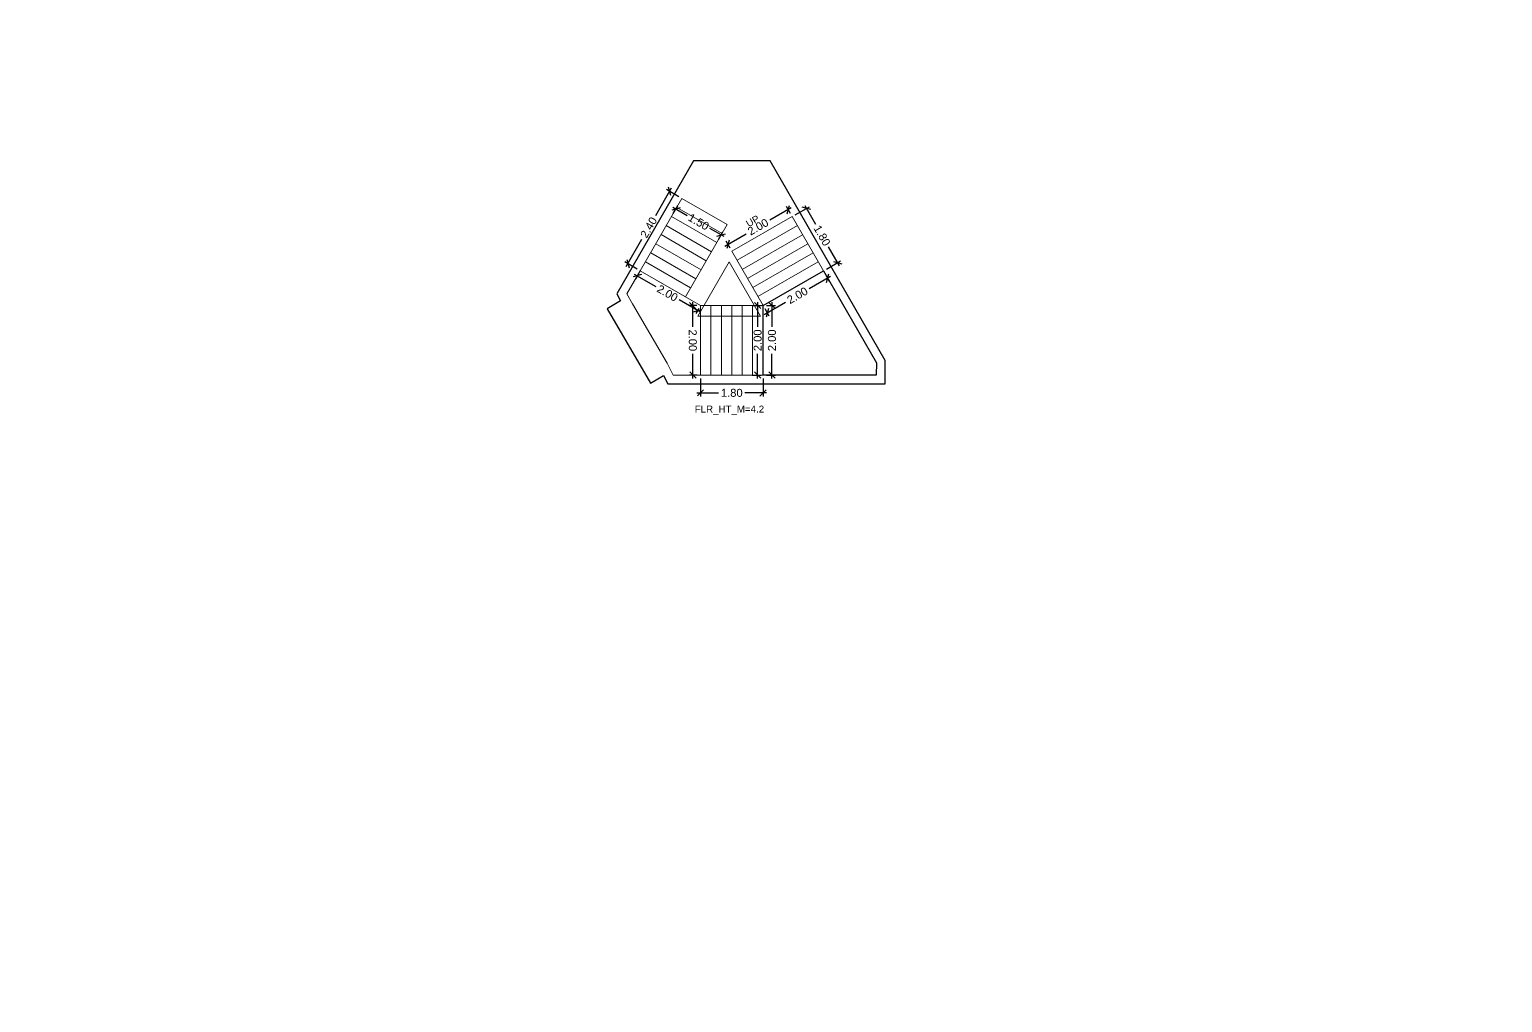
# Model space of a CAD drawing. Header units: metres. Extents: x 256329 to 886268, y -249371 to 355.
# Drawn here: x 283484.06 to 283526.4, y -574.89 to -546.91 of the extents above; entities that cross this region are included whole.
import ezdxf

# ---------------------------------------------------------------- set-up
doc = ezdxf.new("R2010")
doc.units = ezdxf.units.M
doc.header["$MEASUREMENT"] = 0
doc.header["$PDMODE"] = 35
doc.linetypes.add('CONTINOUS', pattern=[0])
doc.layers.get('0').update_dxf_attribs({"lineweight": 18})
doc.layers.get('Defpoints').update_dxf_attribs({"lineweight": 20})
doc.layers.add('A_TEXT', color=4, linetype='Continuous', lineweight=0, transparency=0.3)
doc.layers.add('BLK_1_FLR_4_STAIR_1', color=7, linetype='Continuous', plot=False)
doc.layers.add('BLK_1_FLR_4_STAIR_1_LANDING_1', color=7, linetype='Continuous', plot=False)
for name, color, linetype, lineweight in [('BLK_1_FLR_4_STAIR_1_FLIGHT_1', 7, 'Continuous', 0), ('BLK_1_FLR_4_STAIR_1_FLIGHT_2', 7, 'Continuous', 0), ('BLK_1_FLR_4_STAIR_1_FLIGHT_3', 7, 'Continuous', 0), ('BLK_1_FLR_4_STAIR_1_LANDING_2', 7, 'Continuous', 0)]:
    doc.layers.add(name, color=color, linetype=linetype, lineweight=lineweight)
doc.styles.add('Arial', font='arial.ttf')
doc.styles.get("Standard").update_dxf_attribs({"font": 'arial.ttf'})
doc.dimstyles.new('METRIC DIM', dxfattribs={"dimtxt": 0.23, "dimasz": 0.18, "dimexe": 0.1, "dimexo": 0.1, "dimgap": 0.09, "dimtad": 0, "dimzin": 0, "dimdsep": 46, "dimtxsty": 'Standard', "dimblk": 'OBLIQUE', "dimcen": 0, "dimdle": 0.1, "dimclrd": 147, "dimclre": 147, "dimclrt": 7, "dimadec": 0, "dimazin": 0, "dimtfac": 1, "dimtofl": 0, "dimtmove": 0, "dimatfit": 2, "dimfxl": 0.125, "dimtolj": 1, "dimtzin": 0, "dimarcsym": 0})

# ---------------------------------------------------------------- blocks, each defined once
blk = doc.blocks.new('_Oblique')
at = {"color": 0, "linetype": 'ByBlock', "lineweight": -2}
blk.add_line((-0.5, -0.5), (0.5, 0.5), dxfattribs=at)
blk = doc.blocks.new('*D938')
at = {"layer": 'BLK_1_FLR_4_STAIR_1_FLIGHT_1', "color": 147, "lineweight": -2, "transparency": 16777216}
for p, q in [((283506.070466, -552.238876), (283506.479589, -552.003783)), ((283506.343062, -551.966901), (283506.653208, -552.506637)), ((283507.339517, -553.700994), (283507.02937, -553.161257)), ((283506.967275, -553.799559), (283507.376399, -553.564466))]:
    blk.add_line(p, q, dxfattribs=at)
at = {"layer": 'Defpoints', "color": 0, "linetype": 'CONTINOUS', "transparency": 16777216}
for p in [(283505.983761, -552.288699, 0.042641), (283506.880571, -553.849382, 0.042641), (283507.289694, -553.614289)]:
    blk.add_point(p, dxfattribs=at)
at = {"layer": 'BLK_1_FLR_4_STAIR_1_FLIGHT_1', "color": 147, "linetype": 'CONTINOUS', "lineweight": -2, "transparency": 16777216, "xscale": 0.18, "yscale": 0.18, "zscale": 0.18}
for p, rotation in [((283506.392884, -552.053606), 119.882813), ((283507.289694, -553.614289), 299.882813)]:
    blk.add_blockref('_Oblique', p, dxfattribs=dict(at, rotation=rotation))
at = {"layer": 'BLK_1_FLR_4_STAIR_1_FLIGHT_1', "color": 7, "linetype": 'CONTINOUS', "transparency": 16777216, "insert": (283506.841289, -552.833947), "char_height": 0.23, "attachment_point": 5, "rotation": 299.8828126}
blk.add_mtext('\\A1;1.80', dxfattribs=at)
blk = doc.blocks.new('*D939')
at = {"layer": 'BLK_1_FLR_4_STAIR_1_FLIGHT_2', "color": 147, "lineweight": -2, "transparency": 16777216}
for p, q in [((283503.346442, -556.945837), (283503.346258, -557.457809)), ((283505.146442, -556.946484), (283505.146258, -557.458456)), ((283503.246294, -557.357773), (283503.868794, -557.357997)), ((283505.246294, -557.358492), (283504.623794, -557.358268))]:
    blk.add_line(p, q, dxfattribs=at)
at = {"layer": 'Defpoints', "color": 0, "linetype": 'CONTINOUS', "transparency": 16777216}
for p in [(283503.346478, -556.845837, 0.042641), (283505.146478, -556.846484, 0.042641), (283505.146294, -557.358456)]:
    blk.add_point(p, dxfattribs=at)
at = {"layer": 'BLK_1_FLR_4_STAIR_1_FLIGHT_2', "color": 147, "linetype": 'CONTINOUS', "lineweight": -2, "transparency": 16777216, "xscale": 0.18, "yscale": 0.18, "zscale": 0.18}
for p, rotation in [((283503.346294, -557.357809), 179.979403), ((283505.146294, -557.358456), 359.979403)]:
    blk.add_blockref('_Oblique', p, dxfattribs=dict(at, rotation=rotation))
at = {"layer": 'BLK_1_FLR_4_STAIR_1_FLIGHT_2', "color": 7, "linetype": 'CONTINOUS', "transparency": 16777216, "insert": (283504.246294, -557.358132), "char_height": 0.23, "attachment_point": 5, "rotation": 359.9794033}
blk.add_mtext('\\A1;1.80', dxfattribs=at)
blk = doc.blocks.new('*D940')
at = {"layer": 'BLK_1_FLR_4_STAIR_1_FLIGHT_3', "color": 147, "lineweight": -2, "transparency": 16777216}
for p, q in [((283502.554956, -552.016512), (283502.965238, -552.252416)), ((283502.564355, -552.200784), (283502.691493, -551.979667)), ((283504.030041, -552.864654), (283503.619759, -552.628751)), ((283503.866057, -552.949234), (283503.993195, -552.728117))]:
    blk.add_line(p, q, dxfattribs=at)
at = {"layer": 'Defpoints', "color": 0, "linetype": 'CONTINOUS', "transparency": 16777216}
for p in [(283502.51451, -552.287476, 0.042641), (283503.816211, -553.035926, 0.042641), (283503.943349, -552.814808)]:
    blk.add_point(p, dxfattribs=at)
at = {"layer": 'BLK_1_FLR_4_STAIR_1_FLIGHT_3', "color": 147, "linetype": 'CONTINOUS', "lineweight": -2, "transparency": 16777216, "xscale": 0.18, "yscale": 0.18, "zscale": 0.18}
for p, rotation in [((283502.641648, -552.066358), 150.102044), ((283503.943349, -552.814808), 330.102044)]:
    blk.add_blockref('_Oblique', p, dxfattribs=dict(at, rotation=rotation))
at = {"layer": 'BLK_1_FLR_4_STAIR_1_FLIGHT_3', "color": 7, "linetype": 'CONTINOUS', "transparency": 16777216, "insert": (283503.292498, -552.440583), "char_height": 0.23, "attachment_point": 5, "rotation": 330.1020442}
blk.add_mtext('\\A1;1.50', dxfattribs=at)
blk = doc.blocks.new('*D941')
at = {"layer": 'BLK_1_FLR_4_STAIR_1_FLIGHT_1', "color": 147, "lineweight": -2, "transparency": 16777216}
for p, q in [((283505.955127, -552.038157), (283505.339773, -552.391756)), ((283505.933938, -552.201994), (283505.8186, -552.001275)), ((283504.047626, -553.134258), (283504.66298, -552.780659)), ((283504.199846, -553.19845), (283504.084507, -552.997731))]:
    blk.add_line(p, q, dxfattribs=at)
at = {"layer": 'Defpoints', "color": 0, "linetype": 'CONTINOUS', "transparency": 16777216}
for p in [(283505.868423, -552.08798), (283505.983761, -552.288699, 0.042641), (283504.249669, -553.285154, 0.042641)]:
    blk.add_point(p, dxfattribs=at)
at = {"layer": 'BLK_1_FLR_4_STAIR_1_FLIGHT_1', "color": 147, "linetype": 'CONTINOUS', "lineweight": -2, "transparency": 16777216, "xscale": 0.18, "yscale": 0.18, "zscale": 0.18}
for p, rotation in [((283505.868423, -552.08798), 29.88281300000001), ((283504.13433, -553.084435), 209.882813)]:
    blk.add_blockref('_Oblique', p, dxfattribs=dict(at, rotation=rotation))
at = {"layer": 'BLK_1_FLR_4_STAIR_1_FLIGHT_1', "color": 7, "linetype": 'CONTINOUS', "transparency": 16777216, "insert": (283505.001376, -552.586208), "char_height": 0.23, "attachment_point": 5, "rotation": 29.8828126}
blk.add_mtext('\\A1;2.00', dxfattribs=at)
blk = doc.blocks.new('*D942')
at = {"layer": 'BLK_1_FLR_4_STAIR_1_LANDING_2', "color": 147, "lineweight": -2, "transparency": 16777216}
for p, q in [((283503.118751, -554.746856), (283503.121929, -555.456672)), ((283503.246479, -554.846285), (283503.0192, -554.847302)), ((283503.1286, -556.947053), (283503.125423, -556.237237)), ((283503.255433, -556.846484), (283503.028154, -556.847501))]:
    blk.add_line(p, q, dxfattribs=at)
at = {"layer": 'Defpoints', "color": 0, "linetype": 'CONTINOUS', "transparency": 16777216}
for p in [(283503.346478, -554.845837, 0.042641), (283503.128153, -556.847054), (283503.355432, -556.846036, 0.042641)]:
    blk.add_point(p, dxfattribs=at)
at = {"layer": 'BLK_1_FLR_4_STAIR_1_LANDING_2', "color": 147, "linetype": 'CONTINOUS', "lineweight": -2, "transparency": 16777216, "xscale": 0.18, "yscale": 0.18, "zscale": 0.18}
for p, rotation in [((283503.119199, -554.846855), 90.256477), ((283503.128153, -556.847054), 270.256477)]:
    blk.add_blockref('_Oblique', p, dxfattribs=dict(at, rotation=rotation))
at = {"layer": 'BLK_1_FLR_4_STAIR_1_LANDING_2', "color": 7, "linetype": 'CONTINOUS', "transparency": 16777216, "insert": (283503.123676, -555.846954), "char_height": 0.23, "attachment_point": 5, "rotation": 270.2564771}
blk.add_mtext('\\A1;2.00', dxfattribs=at)
blk = doc.blocks.new('*D943')
at = {"layer": 'BLK_1_FLR_4_STAIR_1_LANDING_2', "color": 147, "lineweight": -2, "transparency": 16777216}
for p, q in [((283501.444547, -553.94145), (283502.058961, -554.296027)), ((283501.564821, -553.933104), (283501.481175, -554.078046)), ((283503.349445, -555.040763), (283502.735031, -554.686186)), ((283503.296495, -554.932449), (283503.212849, -555.077391))]:
    blk.add_line(p, q, dxfattribs=at)
at = {"layer": 'Defpoints', "color": 0, "linetype": 'CONTINOUS', "transparency": 16777216}
for p in [(283501.614805, -553.846492, 0.042641), (283501.531159, -553.991434), (283503.346478, -554.845837, 0.042641)]:
    blk.add_point(p, dxfattribs=at)
at = {"layer": 'BLK_1_FLR_4_STAIR_1_LANDING_2', "color": 147, "linetype": 'CONTINOUS', "lineweight": -2, "transparency": 16777216, "xscale": 0.18, "yscale": 0.18, "zscale": 0.18}
for p, rotation in [((283501.531159, -553.991434), 150.01084), ((283503.262833, -554.990779), 330.01084)]:
    blk.add_blockref('_Oblique', p, dxfattribs=dict(at, rotation=rotation))
at = {"layer": 'BLK_1_FLR_4_STAIR_1_LANDING_2', "color": 7, "linetype": 'CONTINOUS', "transparency": 16777216, "insert": (283502.396996, -554.491106), "char_height": 0.23, "attachment_point": 5, "rotation": 330.0108404}
blk.add_mtext('\\A1;2.00', dxfattribs=at)
blk = doc.blocks.new('*D944')
at = {"layer": 'BLK_1_FLR_4_STAIR_1_LANDING_1', "color": 147, "lineweight": -2, "transparency": 16777216}
for p, q in [((283507.08687, -554.007685), (283506.471516, -554.361284)), ((283506.930394, -553.936087), (283507.049988, -554.144212)), ((283505.179368, -555.103786), (283505.794723, -554.750187)), ((283505.196301, -554.932542), (283505.315896, -555.140668))]:
    blk.add_line(p, q, dxfattribs=at)
at = {"layer": 'Defpoints', "color": 0, "linetype": 'CONTINOUS', "transparency": 16777216}
for p in [(283506.880571, -553.849382, 0.042641), (283507.000165, -554.057508), (283505.146478, -554.845837, 0.042641)]:
    blk.add_point(p, dxfattribs=at)
at = {"layer": 'BLK_1_FLR_4_STAIR_1_LANDING_1', "color": 147, "linetype": 'CONTINOUS', "lineweight": -2, "transparency": 16777216, "xscale": 0.18, "yscale": 0.18, "zscale": 0.18}
for p, rotation in [((283507.000165, -554.057508), 29.88281300000001), ((283505.266073, -555.053963), 209.882813)]:
    blk.add_blockref('_Oblique', p, dxfattribs=dict(at, rotation=rotation))
at = {"layer": 'BLK_1_FLR_4_STAIR_1_LANDING_1', "color": 7, "linetype": 'CONTINOUS', "transparency": 16777216, "insert": (283506.133119, -554.555735), "char_height": 0.23, "attachment_point": 5, "rotation": 29.8828126}
blk.add_mtext('\\A1;2.00', dxfattribs=at)
blk = doc.blocks.new('*D945')
at = {"layer": 'BLK_1_FLR_4_STAIR_1_LANDING_1', "color": 147, "lineweight": -2, "transparency": 16777216}
for p, q in [((283505.402129, -554.745837), (283505.402129, -555.455551)), ((283505.246478, -554.845837), (283505.502129, -554.845837)), ((283505.402129, -556.945837), (283505.402129, -556.236124)), ((283505.246478, -556.845837), (283505.502129, -556.845837))]:
    blk.add_line(p, q, dxfattribs=at)
at = {"layer": 'Defpoints', "color": 0, "linetype": 'CONTINOUS', "transparency": 16777216}
for p in [(283505.146478, -554.845837, 0.042641), (283505.146478, -556.845837, 0.042641), (283505.402129, -556.845837)]:
    blk.add_point(p, dxfattribs=at)
at = {"layer": 'BLK_1_FLR_4_STAIR_1_LANDING_1', "color": 147, "linetype": 'CONTINOUS', "lineweight": -2, "transparency": 16777216, "xscale": 0.18, "yscale": 0.18, "zscale": 0.18}
for p, rotation in [((283505.402129, -554.845837), 90), ((283505.402129, -556.845837), 270)]:
    blk.add_blockref('_Oblique', p, dxfattribs=dict(at, rotation=rotation))
at = {"layer": 'BLK_1_FLR_4_STAIR_1_LANDING_1', "color": 7, "linetype": 'CONTINOUS', "transparency": 16777216, "insert": (283505.402129, -555.845837), "char_height": 0.23, "attachment_point": 5, "rotation": 90}
blk.add_mtext('\\A1;2.00', dxfattribs=at)
blk = doc.blocks.new('*D946')
at = {"layer": 'BLK_1_FLR_4_STAIR_1_FLIGHT_3', "color": 147, "lineweight": -2, "transparency": 16777216}
for p, q in [((283502.507522, -551.475431), (283502.053128, -552.263533)), ((283502.726952, -551.717378), (283502.370941, -551.512114)), ((283501.208845, -553.727859), (283501.663239, -552.939758)), ((283501.528173, -553.796543), (283501.172162, -553.591278))]:
    blk.add_line(p, q, dxfattribs=at)
at = {"layer": 'Defpoints', "color": 0, "linetype": 'CONTINOUS', "transparency": 16777216}
for p in [(283502.813584, -551.767327, 0.042641), (283501.258794, -553.641228), (283501.614805, -553.846492, 0.042641)]:
    blk.add_point(p, dxfattribs=at)
at = {"layer": 'BLK_1_FLR_4_STAIR_1_FLIGHT_3', "color": 147, "linetype": 'CONTINOUS', "lineweight": -2, "transparency": 16777216, "xscale": 0.18, "yscale": 0.18, "zscale": 0.18}
for p, rotation in [((283502.457573, -551.562063), 60.033641), ((283501.258794, -553.641228), 240.033641)]:
    blk.add_blockref('_Oblique', p, dxfattribs=dict(at, rotation=rotation))
at = {"layer": 'BLK_1_FLR_4_STAIR_1_FLIGHT_3', "color": 7, "linetype": 'CONTINOUS', "transparency": 16777216, "insert": (283501.858183, -552.601645), "char_height": 0.23, "attachment_point": 5, "rotation": 60.0336413}
blk.add_mtext('\\A1;2.40', dxfattribs=at)
blk = doc.blocks.new('*D864')
at = {"layer": 'BLK_1_FLR_4_STAIR_1_FLIGHT_2', "color": 147, "lineweight": -2, "transparency": 16777216}
for p, q in [((283504.990526, -554.745837), (283504.990526, -555.455551)), ((283504.834875, -554.845837), (283505.090526, -554.845837)), ((283504.990526, -556.945837), (283504.990526, -556.236124)), ((283504.834875, -556.845837), (283505.090526, -556.845837))]:
    blk.add_line(p, q, dxfattribs=at)
at = {"layer": 'Defpoints', "color": 0, "linetype": 'CONTINOUS', "transparency": 16777216}
for p in [(283504.734875, -554.845837, 0.042641), (283504.734875, -556.845837, 0.042641), (283504.990526, -556.845837)]:
    blk.add_point(p, dxfattribs=at)
at = {"layer": 'BLK_1_FLR_4_STAIR_1_FLIGHT_2', "color": 147, "linetype": 'CONTINOUS', "lineweight": -2, "transparency": 16777216, "xscale": 0.18, "yscale": 0.18, "zscale": 0.18}
for p, rotation in [((283504.990526, -554.845837), 90), ((283504.990526, -556.845837), 270)]:
    blk.add_blockref('_Oblique', p, dxfattribs=dict(at, rotation=rotation))
at = {"layer": 'BLK_1_FLR_4_STAIR_1_FLIGHT_2', "color": 7, "linetype": 'CONTINOUS', "transparency": 16777216, "insert": (283504.990526, -555.845837), "char_height": 0.23, "attachment_point": 5, "rotation": 90}
blk.add_mtext('\\A1;2.00', dxfattribs=at)

msp = doc.modelspace()

# ---------------------------------------------------------------- linework, layer by layer
at = {"color": 5, "linetype": 'CONTINOUS', "elevation": -101.239328}
for points in [[(283503.271533, -555.15314), (283504.174723, -553.592457)], [(283505.071533, -555.15314), (283504.174723, -553.592457)], [(283503.271533, -555.15314), (283505.071533, -555.15314)]]:
    msp.add_lwpolyline(points, close=True, dxfattribs=at)
at = {"layer": 'BLK_1_FLR_4_STAIR_1', "color": 7, "linetype": 'CONTINOUS'}
msp.add_lwpolyline([(283505.352009, -550.680846), (283503.149217, -550.680846), (283500.937654, -554.513059), (283501.050786, -554.708859), (283500.662261, -554.93862), (283501.907952, -557.076801), (283502.283826, -556.860411), (283502.403559, -557.099117), (283508.655302, -557.100681), (283508.65547, -556.429729)], close=True, dxfattribs=at)
at = {"layer": 'BLK_1_FLR_4_STAIR_1_FLIGHT_1', "color": 3, "linetype": 'CONTINOUS'}
for p, q in [((283504.249669, -553.285154), (283505.983761, -552.288699)), ((283504.399137, -553.545268), (283506.133229, -552.548813)), ((283504.548605, -553.805382), (283506.282698, -552.808927)), ((283504.698073, -554.065496), (283506.432166, -553.06904)), ((283504.847542, -554.32561), (283506.581634, -553.329154)), ((283504.99701, -554.585724), (283506.731103, -553.589268)), ((283505.146478, -554.845837), (283506.880571, -553.849382))]:
    msp.add_line(p, q, dxfattribs=at)
at = {"layer": 'BLK_1_FLR_4_STAIR_1_FLIGHT_1', "color": 7, "linetype": 'CONTINOUS'}
msp.add_lwpolyline([(283505.983761, -552.288699), (283506.880571, -553.849382), (283505.146478, -554.845837), (283504.249669, -553.285154), (283505.983761, -552.288699)], dxfattribs=at)
at = {"layer": 'BLK_1_FLR_4_STAIR_1_FLIGHT_2', "color": 3, "linetype": 'CONTINOUS'}
for p, q in [((283503.346478, -554.845837), (283503.346478, -556.845837)), ((283503.646478, -554.845837), (283503.646478, -556.845837)), ((283503.946478, -554.845837), (283503.946478, -556.845837)), ((283504.246478, -554.845837), (283504.246478, -556.845837)), ((283504.546478, -554.845837), (283504.546478, -556.845837)), ((283504.846478, -554.845837), (283504.846478, -556.845837)), ((283505.146478, -554.845837), (283505.146478, -556.845837))]:
    msp.add_line(p, q, dxfattribs=at)
at = {"layer": 'BLK_1_FLR_4_STAIR_1_FLIGHT_2', "color": 7, "linetype": 'CONTINOUS'}
msp.add_lwpolyline([(283503.346478, -554.845837), (283505.146478, -554.845837), (283505.146478, -556.845837), (283503.346478, -556.845837)], close=True, dxfattribs=at)
at = {"layer": 'BLK_1_FLR_4_STAIR_1_FLIGHT_3', "color": 3, "linetype": 'CONTINOUS'}
for p, q in [((283504.115285, -552.515777), (283502.813584, -551.767327)), ((283503.965748, -552.775851), (283502.664047, -552.027402)), ((283503.662775, -553.297429), (283502.364559, -552.547312)), ((283503.816211, -553.035926), (283502.51451, -552.287476)), ((283503.512824, -553.557265), (283502.214608, -552.807148)), ((283503.212923, -554.076937), (283501.914706, -553.32682)), ((283503.362874, -553.817101), (283502.064657, -553.066984)), ((283502.913021, -554.596609), (283501.614805, -553.846492)), ((283503.062972, -554.336773), (283501.764755, -553.586656))]:
    msp.add_line(p, q, dxfattribs=at)
at = {"layer": 'BLK_1_FLR_4_STAIR_1_FLIGHT_3', "ltscale": 0.05}
msp.add_lwpolyline([(283501.614805, -553.846492), (283502.813584, -551.767327), (283504.115285, -552.515777), (283502.913021, -554.596609)], close=True, dxfattribs=at)
at = {"layer": 'BLK_1_FLR_4_STAIR_1_LANDING_1', "color": 7, "linetype": 'CONTINOUS'}
msp.add_lwpolyline([(283505.146478, -554.845837), (283506.880571, -553.849382), (283508.402134, -556.497299), (283508.402046, -556.847299), (283505.146478, -556.845837), (283505.146478, -554.845837)], dxfattribs=at)
at = {"layer": 'BLK_1_FLR_4_STAIR_1_LANDING_2', "color": 7, "linetype": 'CONTINOUS'}
msp.add_lwpolyline([(283503.346478, -554.845837), (283503.346478, -556.845837), (283502.559916, -556.845837), (283502.389962, -556.50701), (283502.389962, -556.50701), (283501.39558, -554.799258), (283501.39558, -554.799258), (283501.230174, -554.512983), (283501.614805, -553.846492), (283503.345265, -554.847934)], dxfattribs=at)

# ---------------------------------------------------------------- texts
at = {"layer": 'A_TEXT', "lineweight": 0, "insert": (283505.777672, -551.996528, -101.239328), "char_height": 0.2, "width": 2.485498, "attachment_point": 9, "rotation": 30.0054902, "style": 'Arial'}
msp.add_mtext('\\pxi2.2673,qc;UP', dxfattribs=at)
at = {"layer": 'BLK_1_FLR_4_STAIR_1', "color": 7, "linetype": 'CONTINOUS', "insert": (283503.181942, -557.723598, -0.042641), "char_height": 0.2, "attachment_point": 1}
msp.add_mtext_dynamic_manual_height_columns('FLR_HT_M=4.2', width=2.272281, gutter_width=0.405, heights=[0.300679], dxfattribs=at)

# ---------------------------------------------------------------- dimensions: what is measured, and where the dimension line sits
at = {"layer": 'BLK_1_FLR_4_STAIR_1_FLIGHT_1', "color": 2, "linetype": 'CONTINOUS'}
dim = msp.add_aligned_dim(p1=(283504.249669, -553.285154), p2=(283505.983761, -552.288699), distance=0.231497, dimstyle='METRIC DIM', override={"dimfxl": 0.18}, dxfattribs=at)
dim.commit()
dim.dimension.update_dxf_attribs({"geometry": '*D941', "text_midpoint": (283505.001376, -552.586208, -0.042641)})
at = {"layer": 'BLK_1_FLR_4_STAIR_1_FLIGHT_1', "color": 1, "linetype": 'CONTINOUS'}
dim = msp.add_aligned_dim(p1=(283505.983761, -552.288699), p2=(283506.880571, -553.849382), distance=0.471858, dimstyle='METRIC DIM', override={"dimfxl": 0.18}, dxfattribs=at)
dim.commit()
dim.dimension.update_dxf_attribs({"geometry": '*D938', "text_midpoint": (283506.841289, -552.833947, -0.042641)})
at = {"layer": 'BLK_1_FLR_4_STAIR_1_FLIGHT_2', "color": 2, "linetype": 'CONTINOUS'}
dim = msp.add_aligned_dim(p1=(283504.734875, -554.845837), p2=(283504.734875, -556.845837), distance=0.255651, dimstyle='METRIC DIM', override={"dimfxl": 0.18}, dxfattribs=at)
dim.commit()
dim.dimension.update_dxf_attribs({"geometry": '*D864', "text_midpoint": (283504.990526, -555.845837, -0.042641)})
at = {"layer": 'BLK_1_FLR_4_STAIR_1_FLIGHT_2', "color": 1, "linetype": 'CONTINOUS'}
dim = msp.add_aligned_dim(p1=(283503.346478, -556.845837), p2=(283505.146478, -556.846484), distance=-0.511972, dimstyle='METRIC DIM', override={"dimfxl": 0.18}, dxfattribs=at)
dim.commit()
dim.dimension.update_dxf_attribs({"geometry": '*D939', "text_midpoint": (283504.246294, -557.358132, -0.042641)})
at = {"layer": 'BLK_1_FLR_4_STAIR_1_FLIGHT_3', "color": 1, "linetype": 'CONTINOUS'}
dim = msp.add_aligned_dim(p1=(283502.813584, -551.767327), p2=(283501.614805, -553.846492), distance=-0.410947, dimstyle='METRIC DIM', override={"dimfxl": 0.18}, dxfattribs=at)
dim.commit()
dim.dimension.update_dxf_attribs({"geometry": '*D946', "text_midpoint": (283501.858183, -552.601645, -0.042641)})
at = {"layer": 'BLK_1_FLR_4_STAIR_1_FLIGHT_3', "color": 2, "linetype": 'CONTINOUS'}
dim = msp.add_aligned_dim(p1=(283502.51451, -552.287476), p2=(283503.816211, -553.035926), distance=0.255063, dimstyle='METRIC DIM', override={"dimfxl": 0.18}, dxfattribs=at)
dim.commit()
dim.dimension.update_dxf_attribs({"geometry": '*D940', "text_midpoint": (283503.292498, -552.440583, -0.042641)})
at = {"layer": 'BLK_1_FLR_4_STAIR_1_LANDING_1', "color": 1, "linetype": 'CONTINOUS'}
dim = msp.add_aligned_dim(p1=(283505.146478, -554.845837), p2=(283506.880571, -553.849382), distance=-0.24004, dimstyle='METRIC DIM', override={"dimfxl": 0.18}, dxfattribs=at)
dim.commit()
dim.dimension.update_dxf_attribs({"geometry": '*D944', "text_midpoint": (283506.133119, -554.555735, -0.042641)})
at = {"layer": 'BLK_1_FLR_4_STAIR_1_LANDING_1', "color": 2, "linetype": 'CONTINOUS'}
dim = msp.add_aligned_dim(p1=(283505.146478, -554.845837), p2=(283505.146478, -556.845837), distance=0.255651, dimstyle='METRIC DIM', override={"dimfxl": 0.18}, dxfattribs=at)
dim.commit()
dim.dimension.update_dxf_attribs({"geometry": '*D945', "text_midpoint": (283505.402129, -555.845837, -0.042641)})
at = {"layer": 'BLK_1_FLR_4_STAIR_1_LANDING_2', "color": 1, "linetype": 'CONTINOUS'}
dim = msp.add_aligned_dim(p1=(283503.346478, -554.845837), p2=(283501.614805, -553.846492), distance=0.167346, dimstyle='METRIC DIM', override={"dimfxl": 0.18}, dxfattribs=at)
dim.commit()
dim.dimension.update_dxf_attribs({"geometry": '*D943', "text_midpoint": (283502.396996, -554.491106, -0.042641)})
at = {"layer": 'BLK_1_FLR_4_STAIR_1_LANDING_2', "color": 2, "linetype": 'CONTINOUS'}
dim = msp.add_aligned_dim(p1=(283503.346478, -554.845837), p2=(283503.355432, -556.846036), distance=-0.227281, dimstyle='METRIC DIM', override={"dimfxl": 0.18}, dxfattribs=at)
dim.commit()
dim.dimension.update_dxf_attribs({"geometry": '*D942', "text_midpoint": (283503.123676, -555.846954, -0.042641)})

doc.saveas('drawing.dxf')
